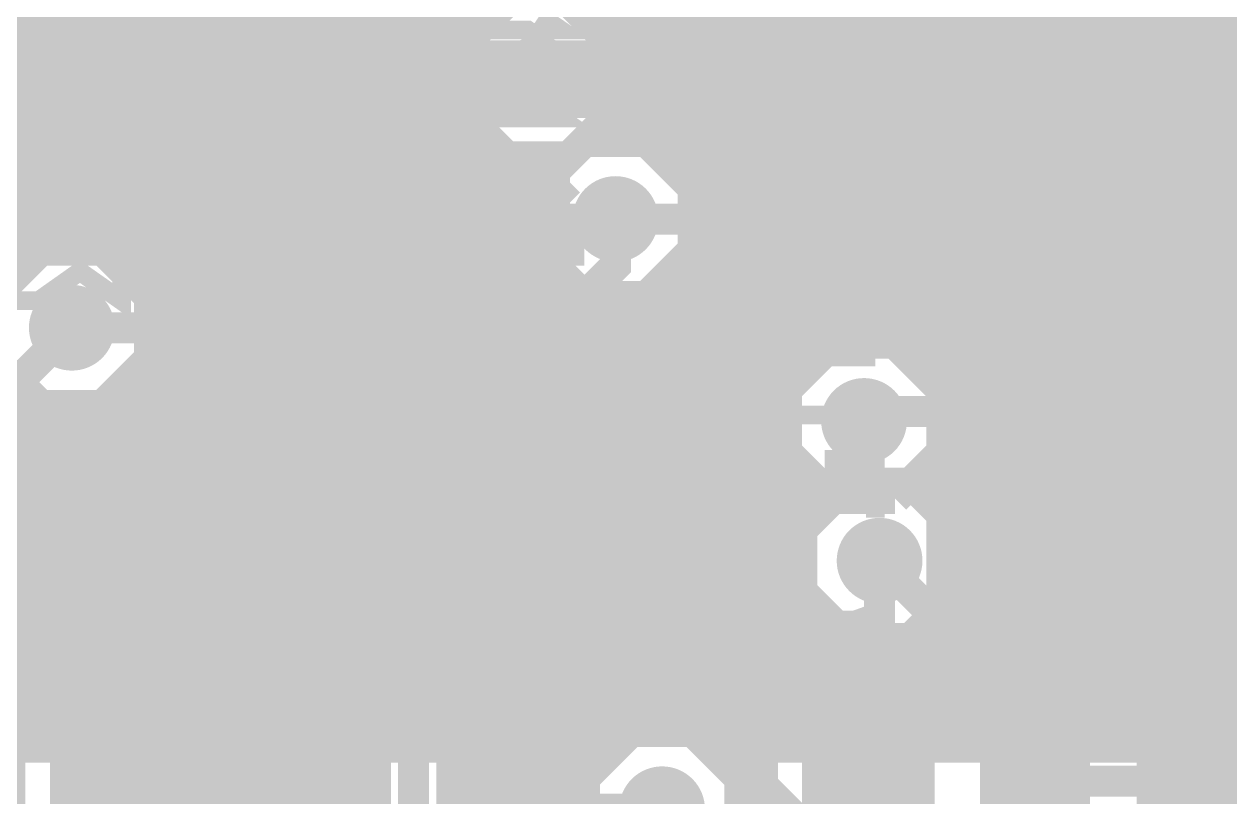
# Model space of a CAD drawing. Extents: x -5 to 208, y -5 to 206.
# Drawn here: x 91.43 to 101.29, y 166.85 to 173.17 of the extents above; entities that cross this region are included whole.
import ezdxf

# ---------------------------------------------------------------- set-up
doc = ezdxf.new("R2010")
doc.units = 0
doc.header["$MEASUREMENT"] = 0
doc.layers.get('0').update_dxf_attribs({"linetype": 'CONTINUOUS'})
for name, color, linetype in [('22-301-0_BOT', 7, 'CONTINUOUS'), ('22-301-0_DRD', 7, 'CONTINUOUS'), ('22-301-0_IN1', 1, 'CONTINUOUS'), ('22-301-0_IN2', 4, 'CONTINUOUS'), ('22-301-0_SMT', 5, 'CONTINUOUS'), ('22-301-0_SPT', 10, 'CONTINUOUS'), ('22-301-0_SST', 14, 'CONTINUOUS'), ('22-301-0_TOP', 9, 'CONTINUOUS'), ('THRUHOLE_TAP', 13, 'CONTINUOUS')]:
    doc.layers.add(name, color=color, linetype=linetype)

# ---------------------------------------------------------------- blocks, each defined once
blk = doc.blocks.new('ROUND_66')
at = {"const_width": 0.35052}
blk.add_lwpolyline([(-0.17526, 0, 1), (0.17526, 0, 1)], format="xyb", close=True, dxfattribs=at)
blk = doc.blocks.new('ROUND_68')
at = {"const_width": 0.35052}
blk.add_lwpolyline([(-0.17526, 0, 1), (0.17526, 0, 1)], format="xyb", close=True, dxfattribs=at)
blk = doc.blocks.new('ROUND_69')
at = {"const_width": 0.35052}
blk.add_lwpolyline([(-0.17526, 0, 1), (0.17526, 0, 1)], format="xyb", close=True, dxfattribs=at)
blk = doc.blocks.new('RECTANGLE_6')
blk.add_solid([(0.4826, 0.4064), (0.4826, -0.4064), (-0.4826, 0.4064), (-0.4826, -0.4064)])
blk = doc.blocks.new('RECTANGLE_47')
blk.add_solid([(0.44958, 0.65024), (0.44958, -0.65024), (-0.44958, 0.65024), (-0.44958, -0.65024)])
blk = doc.blocks.new('ROUND_73')
at = {"const_width": 0.10033}
blk.add_lwpolyline([(-0.050164, 0, 1), (0.050164, 0, 1)], format="xyb", close=True, dxfattribs=at)

msp = doc.modelspace()

# ---------------------------------------------------------------- linework, layer by layer
at = {"layer": '22-301-0_BOT'}
for points, const_width in [([(101.1936, 196.80936), (101.1936, 168.4782)], 0.254), ([(100.965, 185.24728), (100.965, 168.4782)], 0.254), ([(100.7364, 184.97296), (100.7364, 168.4782)], 0.254), ([(96.1644, 184.88152), (96.1644, 173.14164)], 0.254), ([(96.393, 184.88152), (96.393, 172.24502)], 0.254), ([(97.9932, 184.88152), (97.9932, 172.212)], 0.254), ([(98.2218, 184.88152), (98.2218, 170.60164)], 0.254), ([(98.4504, 184.88152), (98.4504, 170.58894)], 0.254), ([(98.679, 184.88152), (98.679, 170.48988)], 0.254), ([(98.9076, 184.88152), (98.9076, 170.22572)], 0.254), ([(99.1362, 184.88152), (99.1362, 168.71696)], 0.254), ([(99.3648, 184.88152), (99.3648, 168.48836)], 0.254), ([(99.5934, 184.88152), (99.5934, 168.4782)], 0.254), ([(99.822, 184.88152), (99.822, 168.4782)], 0.254), ([(100.0506, 184.88152), (100.0506, 168.4782)], 0.254), ([(100.2792, 184.85358), (100.2792, 168.4782)], 0.254), ([(100.5078, 184.86882), (100.5078, 168.4782)], 0.254), ([(97.282, 137.287), (97.282, 155.956), (97.409, 156.083), (97.409, 167.005), (96.901, 167.513), (96.901, 169.291), (97.536, 169.926), (97.536, 172.212), (97.155, 172.593), (97.155, 176.403)], 0.254), ([(97.7646, 176.10074), (97.7646, 172.62856)], 0.254), ([(96.6216, 175.98136), (96.6216, 172.15612)], 0.254), ([(96.6978, 175.90008), (96.6978, 172.593)], 0.254), ([(97.6122, 175.90008), (97.6122, 172.78096)], 0.254), ([(96.6978, 173.228), (96.08312, 173.228)], 0.254), ([(106.6038, 173.228), (97.6122, 173.228)], 0.254), ([(96.6978, 172.9994), (96.25076, 172.9994)], 0.254), ([(106.6038, 172.9994), (97.6122, 172.9994)], 0.254), ([(95.631, 172.72), (64.643, 172.72), (64.008, 172.085)], 0.635), ([(97.6122, 172.78096), (97.85858, 172.53458)], 0.254), ([(96.6978, 172.7708), (96.30918, 172.7708)], 0.254), ([(106.6038, 172.7708), (97.62236, 172.7708)], 0.254), ([(96.70034, 172.5422), (96.28632, 172.5422)], 0.254), ([(106.6038, 172.5422), (97.85096, 172.5422)], 0.254), ([(96.1644, 172.29836), (96.1644, 172.24756)], 0.254), ([(96.79178, 172.3136), (96.17456, 172.3136)], 0.254), ([(106.6038, 172.3136), (97.9805, 172.3136)], 0.254), ([(96.83496, 172.26534), (97.0788, 172.0215)], 0.254), ([(96.8502, 172.2501), (96.8502, 171.92498)], 0.254), ([(97.9932, 172.212), (97.9932, 170.53306)], 0.254), ([(95.38716, 172.085), (75.9333, 172.085)], 0.254), ([(95.42272, 172.0723), (75.96632, 172.0723)], 0.254), ([(91.3638, 172.0723), (91.3638, 171.19092)], 0.254), ([(91.5924, 172.0723), (91.5924, 171.32808)], 0.254), ([(91.821, 172.0723), (91.821, 171.36872)], 0.254), ([(92.0496, 172.0723), (92.0496, 171.32808)], 0.254), ([(92.2782, 172.0723), (92.2782, 171.19092)], 0.254), ([(92.5068, 172.0723), (92.5068, 166.51732)], 0.254), ([(92.7354, 172.0723), (92.7354, 166.40556)], 0.254), ([(92.964, 172.0723), (92.964, 166.37)], 0.254), ([(93.1926, 172.0723), (93.1926, 166.37)], 0.254), ([(93.4212, 172.0723), (93.4212, 166.37)], 0.254), ([(93.6498, 172.0723), (93.6498, 166.37)], 0.254), ([(93.8784, 172.0723), (93.8784, 166.37)], 0.254), ([(94.107, 172.0723), (94.107, 166.37)], 0.254), ([(94.3356, 172.0723), (94.3356, 169.91076)], 0.254), ([(94.5642, 172.0723), (94.5642, 170.13936)], 0.254), ([(94.7928, 172.0723), (94.7928, 170.36796)], 0.254), ([(95.0214, 172.0723), (95.0214, 170.59656)], 0.254), ([(95.25, 172.0723), (95.25, 170.82516)], 0.254), ([(95.4786, 172.05706), (95.4786, 171.05376)], 0.254), ([(95.7072, 172.04436), (95.7072, 171.96308)], 0.254), ([(97.0153, 172.085), (96.71812, 172.085)], 0.254), ([(97.0788, 172.0215), (97.0788, 170.11396)], 0.254), ([(106.6038, 172.085), (97.9932, 172.085)], 0.254), ([(95.64624, 171.8564), (76.23556, 171.8564)], 0.254), ([(97.0788, 171.8564), (96.88576, 171.8564)], 0.254), ([(106.6038, 171.8564), (97.9932, 171.8564)], 0.254), ([(95.58782, 171.6278), (76.34732, 171.6278)], 0.254), ([(97.0788, 171.6278), (96.94418, 171.6278)], 0.254), ([(106.6038, 171.6278), (97.9932, 171.6278)], 0.254), ([(96.266, 171.577), (96.266, 171.196), (94.615, 169.545), (94.615, 151.765), (94.107, 151.257), (94.107, 138.557)], 0.254), ([(95.60814, 171.3992), (76.37018, 171.3992)], 0.254), ([(97.0788, 171.3992), (96.92132, 171.3992)], 0.254), ([(106.6038, 171.3992), (97.9932, 171.3992)], 0.254), ([(95.67164, 171.2468), (94.29496, 169.87266)], 0.254), ([(96.8502, 171.22902), (96.8502, 169.88536)], 0.254), ([(91.34094, 171.1706), (76.31176, 171.1706)], 0.254), ([(95.5929, 171.1706), (92.29852, 171.1706)], 0.254), ([(97.0788, 171.1706), (96.80956, 171.1706)], 0.254), ([(106.6038, 171.1706), (97.9932, 171.1706)], 0.254), ([(95.3643, 170.942), (92.45092, 170.942)], 0.254), ([(96.6216, 170.90898), (96.6216, 169.65676)], 0.254), ([(97.0788, 170.942), (96.64446, 170.942)], 0.254), ([(106.6038, 170.942), (97.9932, 170.942)], 0.254), ([(96.58858, 170.87342), (95.0722, 169.3545)], 0.254), ([(95.1357, 170.7134), (92.49918, 170.7134)], 0.254), ([(97.0788, 170.7134), (96.42856, 170.7134)], 0.254), ([(106.6038, 170.7134), (97.9932, 170.7134)], 0.254), ([(91.313, 141.097), (91.313, 149.733), (91.821, 150.241), (91.821, 164.465), (91.313, 164.973), (91.313, 170.18), (91.821, 170.688)], 0.254), ([(96.393, 170.6753), (96.393, 167.38092)], 0.254), ([(94.9071, 170.4848), (92.4687, 170.4848)], 0.254), ([(96.1644, 170.4467), (96.1644, 167.22852)], 0.254), ([(97.0788, 170.4848), (96.19996, 170.4848)], 0.254), ([(106.5911, 170.4848), (98.68408, 170.4848)], 0.254), ([(94.6785, 170.2562), (92.34678, 170.2562)], 0.254), ([(95.9358, 170.2181), (95.9358, 166.37)], 0.254), ([(97.0788, 170.2562), (95.97136, 170.2562)], 0.254), ([(106.39806, 170.2562), (98.89236, 170.2562)], 0.254), ([(92.2782, 170.18508), (92.2782, 166.54018)], 0.254), ([(94.4499, 170.0276), (91.98102, 170.0276)], 0.254), ([(92.0496, 170.04792), (92.0496, 166.48176)], 0.254), ([(96.9899, 170.0276), (95.74276, 170.0276)], 0.254), ([(97.0788, 170.11396), (96.58096, 169.61866)], 0.254), ([(106.3498, 170.0276), (98.96856, 170.0276)], 0.254), ([(91.7702, 169.9895), (91.7702, 166.37)], 0.254), ([(91.78798, 170.00728), (91.821, 170.00648)], 0.254), ([(91.821, 170.00728), (91.821, 166.37)], 0.254), ([(95.7072, 169.9895), (95.7072, 166.37)], 0.254), ([(98.171, 156.718), (97.917, 156.972), (97.917, 167.767), (97.663, 168.021), (97.663, 169.037), (98.298, 169.672), (98.298, 169.926)], 0.254), ([(94.234, 169.799), (91.7702, 169.799)], 0.254), ([(95.4786, 169.7609), (95.4786, 166.37)], 0.254), ([(96.7613, 169.799), (95.51416, 169.799)], 0.254), ([(106.3498, 169.799), (98.96602, 169.799)], 0.254), ([(98.9076, 169.62374), (98.9076, 169.26052)], 0.254), ([(94.1578, 169.5704), (91.7702, 169.5704)], 0.254), ([(94.1578, 169.545), (94.1578, 166.37)], 0.254), ([(95.25, 169.5323), (95.25, 166.37)], 0.254), ([(96.53778, 169.5704), (95.28556, 169.5704)], 0.254), ([(106.3498, 169.5704), (98.87712, 169.5704)], 0.254), ([(94.1578, 169.3418), (91.7702, 169.3418)], 0.254), ([(95.0722, 169.3545), (95.0722, 166.37)], 0.254), ([(96.44634, 169.3418), (95.0722, 169.3418)], 0.254), ([(106.39806, 169.3418), (98.81108, 169.3418)], 0.254), ([(96.4438, 169.291), (96.4438, 167.513)], 0.254), ([(94.1578, 169.1132), (91.7702, 169.1132)], 0.254), ([(96.4438, 169.1132), (95.0722, 169.1132)], 0.254), ([(106.5911, 169.1132), (99.01936, 169.1132)], 0.254), ([(94.1578, 168.8846), (91.7702, 168.8846)], 0.254), ([(96.4438, 168.8846), (95.0722, 168.8846)], 0.254), ([(106.8197, 168.8846), (99.09556, 168.8846)], 0.254), ([(107.569, 168.275), (106.045, 168.275), (105.791, 168.021), (99.187, 168.021), (98.425, 168.783)], 0.254), ([(99.10318, 168.74998), (99.10079, 168.78277)], 0.254), ([(99.10318, 168.74998), (99.37496, 168.4782)], 0.254), ([(94.1578, 168.656), (91.7702, 168.656)], 0.254), ([(96.4438, 168.656), (95.0722, 168.656)], 0.254), ([(105.791, 168.656), (99.19716, 168.656)], 0.254), ([(105.6005, 168.4782), (99.37496, 168.4782)], 0.254), ([(94.1578, 168.4274), (91.7702, 168.4274)], 0.254), ([(96.4438, 168.4274), (95.0722, 168.4274)], 0.254), ([(94.1578, 168.1988), (91.7702, 168.1988)], 0.254), ([(96.4438, 168.1988), (95.0722, 168.1988)], 0.254), ([(94.1578, 167.9702), (91.7702, 167.9702)], 0.254), ([(96.4438, 167.9702), (95.0722, 167.9702)], 0.254), ([(94.1578, 167.7416), (91.7702, 167.7416)], 0.254), ([(96.4438, 167.7416), (95.0722, 167.7416)], 0.254), ([(94.1578, 167.513), (91.7702, 167.513)], 0.254), ([(96.4438, 167.513), (95.0722, 167.513)], 0.254), ([(94.1578, 167.2844), (91.7702, 167.2844)], 0.254), ([(96.22536, 167.2844), (95.0722, 167.2844)], 0.254), ([(94.1578, 167.0558), (91.7702, 167.0558)], 0.254), ([(96.03994, 167.0558), (95.0722, 167.0558)], 0.254), ([(94.1578, 166.8272), (91.7702, 166.8272)], 0.254), ([(95.97136, 166.8272), (95.0722, 166.8272)], 0.254), ([(96.647, 156.591), (96.647, 166.751)], 0.254)]:
    msp.add_lwpolyline(points, dxfattribs=dict(at, const_width=const_width))
at = {"layer": '22-301-0_BOT', "const_width": 0.254}
for points in [[(96.31172, 172.72, 0.4142136), (95.631, 173.40072)], [(96.11106, 172.23994, 0.1989124), (96.30991, 172.72)], [(96.6978, 172.593, 0.1989124), (96.83171, 172.26971)], [(96.6978, 172.593, 0.1989124), (96.83171, 172.26971)], [(97.9932, 172.212, 0.1989124), (97.85929, 172.53529)], [(96.266, 172.25772, 0.0574624), (96.11108, 172.23986)], [(96.94672, 171.577, 0.4142136), (96.266, 172.25772)], [(95.42272, 172.0723, 0.0779385), (95.631, 172.03964)], [(95.78594, 172.05706, 0.1989124), (95.58709, 171.577)], [(95.631, 172.03928, 0.0574615), (95.78592, 172.05714)], [(95.58528, 171.577, 0.1274583), (95.67094, 171.24641)], [(96.70034, 171.05376, 0.2230869), (96.94602, 171.577)], [(91.821, 171.36872, 0.4142136), (91.14028, 170.688)], [(92.50172, 170.688, 0.4142136), (91.821, 171.36872)], [(96.58858, 170.87342, 0.1177689), (96.69954, 171.05402)], [(96.58858, 170.87342, 0.1177689), (96.69954, 171.05402)], [(91.821, 170.00728, 0.4142136), (92.50172, 170.688)], [(98.298, 170.60672, 0.116858), (97.99255, 170.53434)], [(98.97872, 169.926, 0.4142136), (98.298, 170.60672)], [(98.72218, 169.39514, 0.2279913), (98.97751, 169.926)], [(94.29242, 169.86758, 0.1989124), (94.1588, 169.545)], [(94.29242, 169.86758, 0.1989124), (94.1588, 169.545)], [(96.57842, 169.61358, 0.1989124), (96.4448, 169.291)], [(99.10572, 168.783, 0.2872396), (98.72218, 169.39514)], [(96.4438, 167.513, 0.0603081), (96.457, 167.4039)], [(96.4438, 167.513, 0.0603081), (96.457, 167.4039)], [(96.4565, 167.40378, 0.3332934), (95.96628, 166.751)], [(95.96628, 166.751, 0.1496563), (96.08296, 166.36989)]]:
    msp.add_lwpolyline(points, format="xyb", dxfattribs=at)
at = {"layer": '22-301-0_DRD', "const_width": 0.254}
for points in [[(95.377, 173.355), (94.996, 172.974)], [(96.266, 172.974), (95.885, 173.355)], [(94.996, 172.974), (94.996, 172.466)], [(96.266, 172.466), (96.266, 172.974)], [(94.996, 172.466), (95.377, 172.085)], [(95.885, 172.085), (96.266, 172.466)], [(96.012, 172.212), (95.631, 171.831)], [(96.52, 172.212), (96.012, 172.212)], [(96.901, 171.831), (96.52, 172.212)], [(94.996, 172.085), (94.615, 171.704)], [(94.996, 172.085), (94.615, 171.704)], [(95.504, 172.085), (94.996, 172.085)], [(95.504, 172.085), (94.996, 172.085)], [(95.377, 172.085), (95.885, 172.085)], [(95.885, 171.704), (95.504, 172.085)], [(95.885, 171.704), (95.504, 172.085)], [(95.631, 171.831), (95.631, 171.323)], [(96.901, 171.323), (96.901, 171.831)], [(94.615, 171.704), (94.615, 171.196)], [(94.615, 171.704), (94.615, 171.196)], [(95.885, 171.196), (95.885, 171.704)], [(95.885, 171.196), (95.885, 171.704)], [(91.567, 171.323), (91.186, 170.942)], [(92.075, 171.323), (91.567, 171.323)], [(92.456, 170.942), (92.075, 171.323)], [(95.631, 171.323), (96.012, 170.942)], [(96.52, 170.942), (96.901, 171.323)], [(94.615, 171.196), (94.996, 170.815)], [(94.615, 171.196), (94.996, 170.815)], [(95.504, 170.815), (95.885, 171.196)], [(95.504, 170.815), (95.885, 171.196)], [(92.456, 170.434), (92.456, 170.942)], [(96.012, 170.942), (96.52, 170.942)], [(94.996, 170.815), (95.504, 170.815)], [(94.996, 170.815), (95.504, 170.815)], [(98.044, 170.561), (97.663, 170.18)], [(98.552, 170.561), (98.044, 170.561)], [(98.933, 170.18), (98.552, 170.561)], [(91.186, 170.434), (91.567, 170.053)], [(92.075, 170.053), (92.456, 170.434)], [(97.663, 170.18), (97.663, 169.672)], [(98.933, 169.672), (98.933, 170.18)], [(91.567, 170.053), (92.075, 170.053)], [(97.663, 169.672), (98.044, 169.291)], [(98.552, 169.291), (98.933, 169.672)], [(100.584, 169.4688), (100.203, 169.0878)], [(100.584, 169.4688), (100.203, 169.0878)], [(101.092, 169.4688), (100.584, 169.4688)], [(101.092, 169.4688), (100.584, 169.4688)], [(101.473, 169.0878), (101.092, 169.4688)], [(101.473, 169.0878), (101.092, 169.4688)], [(98.171, 169.418), (97.79, 169.037)], [(98.679, 169.418), (98.171, 169.418)], [(99.06, 169.037), (98.679, 169.418)], [(98.044, 169.291), (98.552, 169.291)], [(97.79, 169.037), (97.79, 168.529)], [(99.06, 168.529), (99.06, 169.037)], [(100.203, 169.0878), (100.203, 168.5798)], [(100.203, 169.0878), (100.203, 168.5798)], [(100.203, 168.5798), (100.584, 168.1988)], [(100.203, 168.5798), (100.584, 168.1988)], [(101.092, 168.1988), (101.473, 168.5798)], [(101.092, 168.1988), (101.473, 168.5798)], [(97.79, 168.529), (98.171, 168.148)], [(98.679, 168.148), (99.06, 168.529)], [(98.171, 168.148), (98.679, 168.148)], [(100.584, 168.1988), (101.092, 168.1988)], [(100.584, 168.1988), (101.092, 168.1988)], [(96.393, 167.386), (96.012, 167.005)], [(96.901, 167.386), (96.393, 167.386)], [(97.282, 167.005), (96.901, 167.386)], [(96.012, 167.005), (96.012, 166.497)], [(97.282, 166.497), (97.282, 167.005)]]:
    msp.add_lwpolyline(points, dxfattribs=at)
at = {"layer": '22-301-0_IN1', "const_width": 0.254}
for points in [[(91.4146, 203.327), (91.4146, 171.23156)], [(91.6432, 203.327), (91.6432, 171.34332)], [(91.8718, 203.327), (91.8718, 171.36618)], [(92.1004, 203.327), (92.1004, 171.30776)], [(92.329, 203.327), (92.329, 171.14012)], [(92.5576, 203.327), (92.5576, 167.259)], [(92.7862, 203.327), (92.7862, 167.259)], [(93.0148, 203.327), (93.0148, 167.259)], [(93.2434, 203.327), (93.2434, 167.259)], [(94.8436, 203.327), (94.8436, 167.259)], [(95.0722, 203.327), (95.0722, 173.10608)], [(99.187, 203.327), (99.187, 167.259)], [(99.4156, 203.327), (99.4156, 167.259)], [(96.4438, 200.13422), (96.4438, 172.23232)], [(96.2152, 200.00976), (96.2152, 173.06798)], [(99.6442, 197.97014), (99.6442, 167.259)], [(101.2444, 196.81952), (101.2444, 167.259)], [(98.9584, 194.14236), (98.9584, 170.08602)], [(98.044, 194.00012), (98.044, 170.55592)], [(98.2726, 193.90106), (98.2726, 170.60418)], [(98.5012, 193.88836), (98.5012, 170.5737)], [(98.7298, 193.95694), (98.7298, 170.45178)], [(101.0158, 185.4073), (101.0158, 167.259)], [(99.8728, 185.04154), (99.8728, 167.259)], [(100.7872, 185.01106), (100.7872, 167.259)], [(100.1014, 184.89676), (100.1014, 167.259)], [(100.33, 184.85104), (100.33, 167.259)], [(100.5586, 184.88406), (100.5586, 167.259)], [(94.615, 178.31816), (94.615, 167.259)], [(93.472, 178.10988), (93.472, 167.259)], [(94.3864, 178.0159), (94.3864, 167.259)], [(93.7006, 177.94224), (93.7006, 167.259)], [(94.1578, 177.90414), (94.1578, 167.259)], [(93.9292, 177.88382), (93.9292, 167.259)], [(97.8154, 176.24044), (97.8154, 170.40352)], [(96.6724, 175.92294), (96.6724, 172.12056)], [(97.5868, 175.87722), (97.5868, 167.259)], [(96.901, 175.77308), (96.901, 171.8183)], [(97.3582, 175.75276), (97.3582, 167.259)], [(97.1296, 175.72228), (97.1296, 167.259)], [(95.12808, 173.1772), (67.691, 173.1772)], [(119.11076, 173.1772), (96.13392, 173.1772)], [(94.99092, 172.9486), (67.691, 172.9486)], [(119.08028, 172.9486), (96.27108, 172.9486)], [(94.95028, 172.72), (67.691, 172.72)], [(111.13516, 172.72), (96.31172, 172.72)], [(94.99092, 172.4914), (67.691, 172.4914)], [(110.8329, 172.4914), (96.27108, 172.4914)], [(95.0722, 172.33138), (95.0722, 167.259)], [(96.2152, 172.37202), (96.2152, 172.25518)], [(95.12808, 172.2628), (67.691, 172.2628)], [(110.72114, 172.2628), (96.13392, 172.2628)], [(95.3008, 172.12564), (95.3008, 167.259)], [(95.76308, 172.0342), (76.03998, 172.0342)], [(95.5294, 172.0469), (95.5294, 167.259)], [(95.758, 172.05198), (95.758, 172.02912)], [(108.23702, 172.0342), (96.76892, 172.0342)], [(95.62592, 171.8056), (76.27112, 171.8056)], [(108.00588, 171.8056), (96.90608, 171.8056)], [(95.58528, 171.577), (76.36002, 171.577)], [(107.91698, 171.577), (96.94672, 171.577)], [(91.65844, 171.3484), (76.36256, 171.3484)], [(95.62592, 171.3484), (91.98102, 171.3484)], [(96.901, 171.33316), (96.901, 167.38092)], [(107.9119, 171.3484), (96.90608, 171.3484)], [(95.76308, 171.1198), (92.34678, 171.1198)], [(95.758, 171.12488), (95.758, 167.259)], [(107.99064, 171.1198), (96.76892, 171.1198)], [(96.6724, 171.0309), (96.6724, 167.42918)], [(95.9866, 170.95724), (95.9866, 167.259)], [(96.4438, 170.91914), (96.4438, 167.3987)], [(108.19638, 170.8912), (92.4687, 170.8912)], [(96.2152, 170.89882), (96.2152, 167.27678)], [(182.9689, 170.6626), (92.49918, 170.6626)], [(97.84588, 170.434), (92.45092, 170.434)], [(107.32516, 170.434), (98.75012, 170.434)], [(92.329, 170.23588), (92.329, 167.259)], [(91.34094, 170.2054), (67.691, 170.2054)], [(91.4146, 170.1419), (91.4146, 167.259)], [(97.67824, 170.2054), (92.29852, 170.2054)], [(107.0229, 170.2054), (98.91776, 170.2054)], [(91.6432, 170.03014), (91.6432, 167.259)], [(92.1004, 170.06824), (92.1004, 167.259)], [(97.61982, 169.9768), (67.691, 169.9768)], [(91.8718, 170.00982), (91.8718, 167.259)], [(106.91114, 169.9768), (98.97618, 169.9768)], [(97.64014, 169.7482), (67.691, 169.7482)], [(106.89082, 169.7482), (98.95332, 169.7482)], [(98.9584, 169.76344), (98.9584, 169.20464)], [(97.7519, 169.5196), (67.691, 169.5196)], [(97.8154, 169.44594), (97.8154, 169.08272)], [(106.94924, 169.5196), (98.84156, 169.5196)], [(97.97288, 169.291), (67.691, 169.291)], [(107.11688, 169.291), (98.87712, 169.291)], [(97.80524, 169.0624), (67.691, 169.0624)], [(120.26392, 169.0624), (99.04476, 169.0624)], [(97.74682, 168.8338), (67.691, 168.8338)], [(107.18038, 168.8338), (99.10318, 168.8338)], [(97.76714, 168.6052), (67.691, 168.6052)], [(106.97464, 168.6052), (99.08032, 168.6052)], [(97.8154, 168.48074), (97.8154, 167.259)], [(97.8789, 168.3766), (67.691, 168.3766)], [(98.9584, 168.36136), (98.9584, 167.259)], [(106.8959, 168.3766), (98.96856, 168.3766)], [(98.18116, 168.148), (67.691, 168.148)], [(98.044, 168.21912), (98.044, 167.259)], [(106.56316, 168.148), (98.6663, 168.148)], [(98.7298, 168.17594), (98.7298, 167.259)], [(98.2726, 168.12006), (98.2726, 167.259)], [(98.5012, 168.10736), (98.5012, 167.259)], [(106.2609, 167.9194), (67.691, 167.9194)], [(105.02138, 167.6908), (67.691, 167.6908)], [(104.81564, 167.4622), (67.691, 167.4622)], [(96.19488, 167.259), (79.883, 167.259)], [(104.74198, 167.259), (97.09912, 167.259)]]:
    msp.add_lwpolyline(points, dxfattribs=at)
for points in [[(95.631, 173.40072, 0.4142136), (94.95028, 172.72)], [(96.31172, 172.72, 0.4142136), (95.631, 173.40072)], [(94.95028, 172.72, 0.4142136), (95.631, 172.03928)], [(96.11106, 172.23994, 0.1989124), (96.30991, 172.72)], [(96.266, 172.25772, 0.0574624), (96.11108, 172.23986)], [(96.94672, 171.577, 0.4142136), (96.266, 172.25772)], [(95.78594, 172.05706, 0.1989124), (95.58709, 171.577)], [(95.631, 172.03928, 0.0574615), (95.78592, 172.05714)], [(95.58528, 171.577, 0.4142136), (96.266, 170.89628)], [(96.266, 170.89628, 0.4142136), (96.94672, 171.577)], [(91.821, 171.36872, 0.4142136), (91.14028, 170.688)], [(92.50172, 170.688, 0.4142136), (91.821, 171.36872)], [(91.14028, 170.688, 0.4142136), (91.821, 170.00728)], [(91.821, 170.00728, 0.4142136), (92.50172, 170.688)], [(98.298, 170.60672, 0.4142136), (97.61728, 169.926)], [(98.97872, 169.926, 0.4142136), (98.298, 170.60672)], [(97.61728, 169.926, 0.2872396), (98.00082, 169.31386)], [(98.72218, 169.39514, 0.2279913), (98.97751, 169.926)], [(99.10572, 168.783, 0.2872396), (98.72218, 169.39514)], [(98.00082, 169.31386, 0.2279913), (97.74549, 168.783)], [(97.74428, 168.783, 0.4142136), (98.425, 168.10228)], [(98.425, 168.10228, 0.4142136), (99.10572, 168.783)], [(96.647, 167.43172, 0.1838461), (96.19444, 167.2595)], [(97.09912, 167.259, 0.183846), (96.647, 167.43106)]]:
    msp.add_lwpolyline(points, format="xyb", dxfattribs=at)
at = {"layer": '22-301-0_IN2', "const_width": 0.254}
for points in [[(91.4146, 178.8668), (91.4146, 171.23156)], [(91.6432, 178.8668), (91.6432, 171.34332)], [(91.8718, 178.8668), (91.8718, 171.36618)], [(92.1004, 178.8668), (92.1004, 171.30776)], [(92.329, 178.8668), (92.329, 171.1452)], [(92.5576, 178.8668), (92.5576, 171.1452)], [(92.7862, 178.8668), (92.7862, 171.1452)], [(93.0148, 178.8668), (93.0148, 171.1452)], [(93.2434, 178.8668), (93.2434, 171.1452)], [(94.8436, 178.8668), (94.8436, 171.1452)], [(95.0722, 178.8668), (95.0722, 173.10608)], [(96.2152, 178.8668), (96.2152, 173.06798)], [(96.4438, 178.8668), (96.4438, 172.23232)], [(94.615, 178.31816), (94.615, 171.1452)], [(93.472, 178.10988), (93.472, 171.1452)], [(94.3864, 178.0159), (94.3864, 171.1452)], [(93.7006, 177.94224), (93.7006, 171.1452)], [(94.1578, 177.90414), (94.1578, 171.1452)], [(93.9292, 177.88382), (93.9292, 171.1452)], [(97.8154, 175.9458), (97.8154, 171.1452)], [(98.044, 175.9458), (98.044, 171.1452)], [(98.2726, 175.9458), (98.2726, 171.1452)], [(98.5012, 175.9458), (98.5012, 171.1452)], [(98.7298, 175.9458), (98.7298, 171.1452)], [(98.9584, 175.9458), (98.9584, 171.1452)], [(99.187, 175.9458), (99.187, 171.1452)], [(99.4156, 175.9458), (99.4156, 171.1452)], [(99.6442, 175.9458), (99.6442, 171.1452)], [(99.8728, 175.9458), (99.8728, 171.1452)], [(100.1014, 175.9458), (100.1014, 171.1452)], [(100.33, 175.9458), (100.33, 171.1452)], [(100.5586, 175.9458), (100.5586, 171.1452)], [(100.7872, 175.9458), (100.7872, 171.1452)], [(101.0158, 175.9458), (101.0158, 171.1452)], [(101.2444, 175.9458), (101.2444, 171.1452)], [(96.6724, 175.92294), (96.6724, 172.12056)], [(97.5868, 175.87722), (97.5868, 171.1452)], [(96.901, 175.77308), (96.901, 171.8183)], [(97.3582, 175.75276), (97.3582, 171.1452)], [(97.1296, 175.72228), (97.1296, 171.1452)], [(95.06712, 173.101), (67.691, 173.101)], [(119.09298, 173.101), (96.19488, 173.101)], [(94.96806, 172.8724), (67.691, 172.8724)], [(119.0879, 172.8724), (96.29394, 172.8724)], [(94.95536, 172.6438), (67.691, 172.6438)], [(110.99038, 172.6438), (96.30664, 172.6438)], [(95.02394, 172.4152), (67.691, 172.4152)], [(110.78464, 172.4152), (96.23806, 172.4152)], [(95.0722, 172.33138), (95.0722, 171.1452)], [(96.2152, 172.37202), (96.2152, 172.25518)], [(95.20936, 172.1866), (67.691, 172.1866)], [(110.7059, 172.1866), (96.56572, 172.1866)], [(95.3008, 172.12564), (95.3008, 171.1452)], [(95.5294, 172.0469), (95.5294, 171.1452)], [(95.758, 172.05198), (95.758, 172.02912)], [(95.70212, 171.958), (76.14412, 171.958)], [(108.13288, 171.958), (96.82988, 171.958)], [(95.60306, 171.7294), (76.31176, 171.7294)], [(107.96524, 171.7294), (96.92894, 171.7294)], [(95.59036, 171.5008), (76.37018, 171.5008)], [(107.90682, 171.5008), (96.94164, 171.5008)], [(107.569, 169.799), (100.457, 169.799), (98.679, 168.021), (79.121, 168.021), (75.692, 171.45)], [(96.901, 171.33316), (96.901, 171.1452)], [(91.47302, 171.2722), (76.51496, 171.2722)], [(95.65894, 171.2722), (92.16898, 171.2722)], [(107.92714, 171.2722), (96.87306, 171.2722)], [(95.74022, 171.1452), (92.32392, 171.1452)], [(107.97794, 171.1452), (96.79178, 171.1452)], [(91.821, 170.688), (121.666, 170.688), (122.047, 170.307), (188.595, 170.307)], [(97.69094, 170.2308), (92.32392, 170.2308)], [(92.329, 170.2308), (92.329, 168.4782)], [(92.5576, 170.2308), (92.5576, 168.4782)], [(92.7862, 170.2308), (92.7862, 168.4782)], [(93.0148, 170.2308), (93.0148, 168.4782)], [(93.2434, 170.2308), (93.2434, 168.4782)], [(93.472, 170.2308), (93.472, 168.4782)], [(93.7006, 170.2308), (93.7006, 168.4782)], [(93.9292, 170.2308), (93.9292, 168.4782)], [(94.1578, 170.2308), (94.1578, 168.4782)], [(94.3864, 170.2308), (94.3864, 168.4782)], [(94.615, 170.2308), (94.615, 168.4782)], [(94.8436, 170.2308), (94.8436, 168.4782)], [(95.0722, 170.2308), (95.0722, 168.4782)], [(95.3008, 170.2308), (95.3008, 168.4782)], [(95.5294, 170.2308), (95.5294, 168.4782)], [(95.758, 170.2308), (95.758, 168.4782)], [(95.9866, 170.2308), (95.9866, 168.4782)], [(96.2152, 170.2308), (96.2152, 168.4782)], [(96.4438, 170.2308), (96.4438, 168.4782)], [(96.6724, 170.2308), (96.6724, 168.4782)], [(96.901, 170.2308), (96.901, 168.4782)], [(97.1296, 170.2308), (97.1296, 168.4782)], [(97.3582, 170.2308), (97.3582, 168.4782)], [(97.5868, 170.2308), (97.5868, 168.4782)], [(91.43238, 170.1292), (77.65796, 170.1292)], [(91.4146, 170.1419), (91.4146, 168.4782)], [(97.64776, 170.1292), (92.20708, 170.1292)], [(91.6432, 170.03014), (91.6432, 168.4782)], [(92.1004, 170.06824), (92.1004, 168.4782)], [(91.8718, 170.00982), (91.8718, 168.4782)], [(97.61728, 169.9006), (77.88656, 169.9006)], [(97.66808, 169.672), (78.11516, 169.672)], [(97.81794, 169.4434), (78.34376, 169.4434)], [(97.8154, 169.44594), (97.8154, 169.08272)], [(100.64496, 169.3418), (99.00666, 167.70096)], [(107.06608, 169.3418), (100.64496, 169.3418)], [(100.7872, 169.3418), (100.7872, 167.259)], [(101.0158, 169.3418), (101.0158, 167.259)], [(101.2444, 169.3418), (101.2444, 167.259)], [(100.5586, 169.2529), (100.5586, 167.259)], [(97.89922, 169.2148), (78.57236, 169.2148)], [(107.22102, 169.2148), (100.51796, 169.2148)], [(97.77476, 168.9862), (78.80096, 168.9862)], [(120.29694, 168.9862), (100.28936, 168.9862)], [(100.33, 169.0243), (100.33, 167.259)], [(97.74428, 168.7576), (79.02956, 168.7576)], [(107.08894, 168.7576), (100.06076, 168.7576)], [(100.1014, 168.7957), (100.1014, 167.259)], [(99.8728, 168.5671), (99.8728, 167.259)], [(97.79508, 168.529), (79.25816, 168.529)], [(97.81794, 168.4782), (79.30896, 168.4782)], [(106.93908, 168.529), (99.83216, 168.529)], [(106.88828, 168.3004), (99.60356, 168.3004)], [(99.6442, 168.3385), (99.6442, 167.259)], [(106.41838, 168.0718), (99.37496, 168.0718)], [(99.4156, 168.1099), (99.4156, 167.259)], [(99.187, 167.8813), (99.187, 167.259)], [(106.21264, 167.8432), (99.14636, 167.8432)], [(98.9584, 167.65778), (98.9584, 167.259)], [(95.6691, 167.5638), (79.121, 167.5638)], [(91.4146, 167.5638), (91.4146, 167.259)], [(91.6432, 167.5638), (91.6432, 167.259)], [(91.8718, 167.5638), (91.8718, 167.259)], [(92.1004, 167.5638), (92.1004, 167.259)], [(92.329, 167.5638), (92.329, 167.259)], [(92.5576, 167.5638), (92.5576, 167.259)], [(92.7862, 167.5638), (92.7862, 167.259)], [(93.0148, 167.5638), (93.0148, 167.259)], [(93.2434, 167.5638), (93.2434, 167.259)], [(93.472, 167.5638), (93.472, 167.259)], [(93.7006, 167.5638), (93.7006, 167.259)], [(93.9292, 167.5638), (93.9292, 167.259)], [(94.1578, 167.5638), (94.1578, 167.259)], [(94.3864, 167.5638), (94.3864, 167.259)], [(94.615, 167.5638), (94.615, 167.259)], [(94.8436, 167.5638), (94.8436, 167.259)], [(95.0722, 167.5638), (95.0722, 167.259)], [(95.3008, 167.5638), (95.3008, 167.259)], [(95.6691, 167.5638), (95.3643, 167.259)], [(95.5294, 167.5638), (95.5294, 167.42156)], [(98.679, 167.5638), (97.49536, 167.5638)], [(97.49536, 167.5638), (97.80016, 167.259)], [(97.5868, 167.5638), (97.5868, 167.47236)], [(97.8154, 167.5638), (97.8154, 167.259)], [(98.044, 167.5638), (98.044, 167.259)], [(98.2726, 167.5638), (98.2726, 167.259)], [(98.5012, 167.5638), (98.5012, 167.259)], [(98.7298, 167.56634), (98.7298, 167.259)], [(104.92994, 167.6146), (98.88728, 167.6146)], [(67.945, 155.321), (67.945, 157.099), (73.152, 162.306), (87.757, 162.306), (92.075, 166.624), (95.377, 166.624), (96.266, 167.513), (96.901, 167.513), (97.917, 166.497), (104.775, 166.497), (105.41, 167.132)], [(95.4913, 167.386), (67.691, 167.386)], [(104.78008, 167.386), (97.67316, 167.386)], [(95.3643, 167.259), (90.551, 167.259)], [(104.74198, 167.259), (97.80016, 167.259)]]:
    msp.add_lwpolyline(points, dxfattribs=at)
for points in [[(95.631, 173.40072, 0.4142136), (94.95028, 172.72)], [(96.31172, 172.72, 0.4142136), (95.631, 173.40072)], [(94.95028, 172.72, 0.4142136), (95.631, 172.03928)], [(96.11106, 172.23994, 0.1989124), (96.30991, 172.72)], [(96.266, 172.25772, 0.0574624), (96.11108, 172.23986)], [(96.94672, 171.577, 0.4142136), (96.266, 172.25772)], [(95.78594, 172.05706, 0.1989124), (95.58709, 171.577)], [(95.631, 172.03928, 0.0574615), (95.78592, 172.05714)], [(95.58528, 171.577, 0.1736051), (95.73994, 171.14497)], [(96.79178, 171.1452, 0.1736053), (96.94636, 171.577)], [(91.821, 171.36872, 0.4142136), (91.14028, 170.688)], [(92.32392, 171.1452, 0.2113087), (91.821, 171.36768)], [(91.14028, 170.688, 0.4142136), (91.821, 170.00728)], [(91.821, 170.00728, 0.2113081), (92.32469, 170.2301)], [(97.69094, 170.2308, 0.1168576), (97.61872, 169.926)], [(97.61728, 169.926, 0.2872396), (98.00082, 169.31386)], [(98.00082, 169.31386, 0.2279913), (97.74549, 168.783)], [(97.74428, 168.783, 0.1168577), (97.81665, 168.47755)], [(98.679, 167.5638, 0.1989116), (99.00229, 167.69771)], [(98.679, 167.5638, 0.1989116), (99.00229, 167.69771)]]:
    msp.add_lwpolyline(points, format="xyb", dxfattribs=at)
at = {"layer": '22-301-0_SST', "const_width": 0.1524}
for points in [[(94.80042, 173.00448), (94.80042, 173.2407)], [(94.80042, 173.12386), (95.81642, 173.12386), (95.64624, 173.2407)], [(92.05722, 172.58538), (92.2274, 172.64634), (92.2274, 173.00194), (92.05722, 173.06036), (91.88704, 173.06036), (91.7194, 173.00194), (91.7194, 172.64634), (91.54922, 172.58538), (91.37904, 172.58538), (91.2114, 172.64634), (91.2114, 173.00194), (91.37904, 173.06036)], [(99.24542, 172.53966), (99.24542, 172.77588)], [(99.24542, 172.6565), (100.26142, 172.6565), (100.09124, 172.77588)], [(94.80042, 172.28566), (94.80042, 172.52188)], [(94.80042, 172.4025), (95.81642, 172.4025), (95.64624, 172.52188)], [(91.37904, 172.22216), (91.2114, 172.10278), (91.2114, 171.86656), (91.37904, 171.74718), (91.54922, 171.74718), (91.88704, 171.98594), (92.2274, 171.74718), (92.2274, 172.22216)], [(99.24542, 171.9961), (99.41306, 172.11548), (99.58324, 172.1739), (99.92106, 172.1739), (100.09124, 172.11548), (100.26142, 171.9961), (100.26142, 171.87926), (100.09124, 171.75988), (99.92106, 171.70146), (99.58324, 171.70146), (99.41306, 171.75988), (99.24542, 171.87926), (99.24542, 171.9961)], [(94.80042, 171.80306), (95.81642, 171.44746), (95.81642, 171.9199)], [(91.37904, 171.38396), (91.2114, 171.26458), (91.2114, 171.02836), (91.37904, 170.90898), (91.54922, 170.90898), (91.88704, 171.14774), (92.2274, 170.90898), (92.2274, 171.38396)], [(96.0755, 168.0845), (96.0755, 171.0055), (94.4372, 171.0055), (94.4372, 168.0845), (96.0755, 168.0845)], [(100.5205, 168.0845), (100.5205, 171.0055), (98.8822, 171.0055), (98.8822, 168.0845), (100.5205, 168.0845)], [(98.38944, 169.97426), (97.54362, 169.97426), (97.37344, 170.03522), (97.37344, 170.39082), (97.54362, 170.44924), (98.38944, 170.44924)], [(93.94444, 169.84726), (93.09862, 169.84726), (92.92844, 169.90822), (92.92844, 170.26382), (93.09862, 170.32224), (93.94444, 170.32224)], [(91.60256, 170.06316), (91.60256, 169.70756), (91.7702, 169.59072), (91.94038, 169.59072), (92.11056, 169.70756), (92.11056, 170.06316), (91.09456, 170.06316)], [(91.60256, 169.76852), (91.09456, 169.59072)], [(97.54362, 169.61104), (97.37344, 169.55262), (97.37344, 169.19702), (97.54362, 169.13606), (97.88144, 169.13606), (98.05162, 169.25544), (98.05162, 169.61104), (98.38944, 169.61104), (98.38944, 169.13606)], [(93.09862, 169.48404), (92.92844, 169.42562), (92.92844, 169.07002), (93.09862, 169.00906), (93.43644, 169.00906), (93.60662, 169.12844), (93.60662, 169.48404), (93.94444, 169.48404), (93.94444, 169.00906)], [(91.43238, 168.75252), (91.43238, 169.22496), (92.11056, 168.98874), (92.11056, 168.86936), (91.09456, 168.86936)], [(97.37344, 168.29786), (97.37344, 168.77284), (98.05162, 168.29786), (98.21926, 168.29786), (98.38944, 168.35882), (98.38944, 168.71442), (98.21926, 168.77284)], [(92.92844, 168.29024), (92.92844, 168.52646)], [(92.92844, 168.40962), (93.94444, 168.40962), (93.77426, 168.52646)], [(91.2622, 168.38676), (91.09456, 168.32834), (91.09456, 167.97274), (91.2622, 167.91432), (91.60256, 167.91432), (91.7702, 168.03116), (91.7702, 168.38676), (92.11056, 168.38676), (92.11056, 167.91432)]]:
    msp.add_lwpolyline(points, dxfattribs=at)
at = {"layer": '22-301-0_TOP'}
for points, const_width in [([(106.045, 193.294), (92.71, 179.959), (92.71, 168.91), (89.2048, 165.4048), (89.2048, 163.83)], 0.635), ([(94.8944, 179.4764), (94.8944, 173.15942)], 0.254), ([(93.98, 178.562), (93.98, 166.9796)], 0.635), ([(94.8055, 178.32832), (94.8055, 172.95114)], 0.254), ([(139.065, 175.1838), (138.9888, 175.1838), (137.795, 173.99), (119.507, 173.99), (119.126, 173.609), (104.013, 173.609), (103.124, 172.72), (95.631, 172.72)], 0.635), ([(94.98076, 173.2788), (94.8055, 173.2788)], 0.254), ([(94.83852, 173.0502), (94.8055, 173.0502)], 0.254), ([(134.62, 168.8338), (134.3152, 168.8338), (130.429, 172.72), (120.777, 172.72), (120.269, 172.212), (119.507, 172.212), (118.872, 172.847), (104.267, 172.847), (102.997, 171.577), (96.266, 171.577)], 0.254), ([(94.8055, 172.48632), (94.8055, 171.1706)], 0.254), ([(94.85122, 172.3644), (94.8055, 172.3644)], 0.254), ([(94.8944, 172.28058), (94.8944, 171.1706)], 0.254), ([(95.00362, 172.1358), (94.8055, 172.1358)], 0.254), ([(95.123, 172.02912), (95.123, 171.1706)], 0.254), ([(95.35668, 171.9072), (94.8055, 171.9072)], 0.254), ([(95.3516, 171.90974), (95.3516, 171.1706)], 0.254), ([(95.4151, 171.6786), (94.8055, 171.6786)], 0.254), ([(95.41764, 171.45), (94.8055, 171.45)], 0.254), ([(95.25, 171.45), (95.25, 170.2562)], 0.254), ([(95.25, 171.45), (95.25, 170.2562)], 0.254), ([(95.48622, 171.2214), (94.8055, 171.2214)], 0.254), ([(95.50908, 171.1706), (94.8055, 171.1706)], 0.254), ([(95.25, 171.1706), (95.25, 170.2562)], 0.254), ([(98.7044, 170.942), (96.84258, 170.942)], 0.254), ([(96.9518, 170.942), (96.9518, 167.5511)], 0.254), ([(97.1804, 170.942), (97.1804, 167.42156)], 0.254), ([(97.409, 170.942), (97.409, 167.1447)], 0.254), ([(97.6376, 170.942), (97.6376, 170.4721)], 0.254), ([(97.8662, 170.942), (97.8662, 170.66768)], 0.254), ([(98.0948, 170.942), (98.0948, 170.75912)], 0.254), ([(98.3234, 170.942), (98.3234, 170.78198)], 0.254), ([(98.552, 170.942), (98.552, 170.74388)], 0.254), ([(98.7044, 170.942), (98.7044, 170.68038)], 0.254), ([(96.7232, 170.85056), (96.7232, 167.60444)], 0.254), ([(96.2406, 170.71848), (96.2406, 169.7482)], 0.254), ([(96.2406, 170.71848), (96.266, 170.71811)], 0.254), ([(96.266, 170.71848), (96.266, 167.51808)], 0.254), ([(96.4946, 170.74896), (96.4946, 167.59428)], 0.254), ([(98.11512, 170.7642), (96.54032, 170.7642)], 0.254), ([(98.7044, 170.7642), (98.47834, 170.7642)], 0.254), ([(97.69348, 170.5356), (96.2406, 170.5356)], 0.254), ([(96.2406, 170.2562), (95.25, 170.2562)], 0.254), ([(97.52838, 170.307), (96.2406, 170.307)], 0.254), ([(98.298, 169.926), (98.298, 170.0022), (99.441, 170.0022), (99.695, 170.2562)], 0.254), ([(104.14, 170.2562), (99.695, 170.2562)], 0.254), ([(97.45472, 170.0784), (96.2406, 170.0784)], 0.254), ([(97.44456, 169.8498), (96.2406, 169.8498)], 0.254), ([(96.2406, 169.7482), (96.2406, 169.3418)], 0.254), ([(97.49536, 169.6212), (96.2406, 169.6212)], 0.254), ([(103.1494, 169.6212), (100.6856, 169.6212)], 0.254), ([(100.6856, 169.6212), (100.6856, 169.3418)], 0.254), ([(103.1494, 169.6212), (100.6856, 169.6212)], 0.254), ([(100.838, 169.6212), (100.838, 166.5605)], 0.254), ([(101.0666, 169.6212), (101.0666, 166.5605)], 0.254), ([(101.2952, 169.6212), (101.2952, 166.5605)], 0.254), ([(97.6249, 169.3926), (96.2406, 169.3926)], 0.254), ([(96.2406, 169.3418), (96.2406, 167.9194)], 0.254), ([(97.6376, 169.37736), (97.6376, 169.12336)], 0.254), ([(103.1494, 169.3926), (100.6856, 169.3926)], 0.254), ([(100.6856, 169.3418), (100.6856, 167.9194)], 0.254), ([(97.65538, 169.164), (96.2406, 169.164)], 0.254), ([(103.1494, 169.164), (100.6856, 169.164)], 0.254), ([(97.58172, 168.9354), (96.2406, 168.9354)], 0.254), ([(99.695, 168.8338), (99.695, 166.9796)], 0.635), ([(103.1494, 168.9354), (100.6856, 168.9354)], 0.254), ([(95.25, 168.8338), (95.25, 166.9796)], 0.254), ([(98.425, 168.783), (98.425, 166.9796)], 0.254), ([(99.695, 168.8338), (100.838, 168.8338)], 0.254), ([(100.838, 168.8338), (99.695, 168.8338)], 0.254), ([(100.6856, 168.8338), (99.695, 168.8338)], 0.254), ([(97.57156, 168.7068), (96.2406, 168.7068)], 0.254), ([(103.1494, 168.7068), (100.6856, 168.7068)], 0.254), ([(97.62236, 168.4782), (96.2406, 168.4782)], 0.254), ([(97.6376, 168.44264), (97.6376, 168.13784)], 0.254), ([(103.1494, 168.4782), (100.6856, 168.4782)], 0.254), ([(97.7519, 168.2496), (96.2406, 168.2496)], 0.254), ([(103.1494, 168.2496), (100.6856, 168.2496)], 0.254), ([(97.79, 168.20642), (97.79, 168.13784)], 0.254), ([(97.79, 168.13784), (97.46742, 168.13784)], 0.254), ([(97.46742, 168.13784), (97.46742, 166.99992)], 0.254), ([(97.46742, 168.021), (96.2406, 168.021)], 0.254), ([(101.91242, 168.021), (100.6856, 168.021)], 0.254), ([(96.20758, 167.9194), (96.20758, 167.4876)], 0.254), ([(96.2406, 167.9194), (96.20758, 167.9194)], 0.254), ([(100.6856, 167.9194), (100.65258, 167.9194)], 0.254), ([(100.65258, 167.9194), (100.65258, 166.5605)], 0.254), ([(97.46742, 167.7924), (96.20758, 167.7924)], 0.254), ([(101.91242, 167.7924), (100.65258, 167.7924)], 0.254), ([(96.37268, 167.5638), (96.20758, 167.5638)], 0.254), ([(97.46742, 167.5638), (96.92132, 167.5638)], 0.254), ([(101.91242, 167.5638), (100.65258, 167.5638)], 0.254), ([(97.46742, 167.3352), (97.27438, 167.3352)], 0.254), ([(101.91242, 167.3352), (100.65258, 167.3352)], 0.254), ([(93.98, 166.9796), (93.98, 165.735), (102.87, 165.735), (102.87, 166.9796)], 0.635), ([(95.25, 166.878), (95.25, 166.9796)], 0.635), ([(97.46742, 167.1066), (97.42678, 167.1066)], 0.254), ([(101.91242, 167.1066), (100.65258, 167.1066)], 0.254), ([(100.65258, 166.9796), (99.695, 166.9796)], 0.254), ([(96.647, 166.751), (95.377, 166.751), (95.25, 166.878)], 0.254), ([(101.91242, 166.878), (100.65258, 166.878)], 0.254)]:
    msp.add_lwpolyline(points, dxfattribs=dict(at, const_width=const_width))
at = {"layer": '22-301-0_TOP', "const_width": 0.254}
for points in [[(95.631, 173.57852, 0.3363332), (94.8055, 172.95114)], [(94.8055, 172.48632, 0.2816422), (95.46336, 171.87926)], [(95.46336, 171.87926, 0.0902834), (95.40833, 171.577)], [(95.40748, 171.577, 0.1238123), (95.50961, 171.17088)], [(96.266, 170.71848, 0.1864198), (96.84312, 170.9414)], [(98.298, 170.78452, 0.4142136), (97.43948, 169.926)], [(98.7044, 170.68038, 0.1241678), (98.298, 170.78288)], [(97.43948, 169.926, 0.2147427), (97.72889, 169.28321)], [(97.72904, 169.28338, 0.1571113), (97.56783, 168.783)], [(97.56648, 168.783, 0.1864202), (97.7894, 168.20587)], [(96.647, 167.60952, 0.135287), (96.20716, 167.48829)], [(97.46742, 166.99992, 0.3303409), (96.647, 167.60952)]]:
    msp.add_lwpolyline(points, format="xyb", dxfattribs=at)

# ---------------------------------------------------------------- block references
at = {"layer": '22-301-0_BOT'}
for p in [(95.631, 172.72), (96.266, 171.577), (95.25, 171.45), (91.821, 170.688), (98.298, 169.926), (100.838, 168.8338), (98.425, 168.783), (96.647, 166.751)]:
    msp.add_blockref('ROUND_66', p, dxfattribs=at)
at = {"layer": '22-301-0_IN1'}
for name, p in [('ROUND_66', (95.631, 172.72)), ('ROUND_68', (96.266, 171.577)), ('ROUND_68', (95.25, 171.45)), ('ROUND_69', (91.821, 170.688)), ('ROUND_66', (98.298, 169.926)), ('ROUND_66', (100.838, 168.8338)), ('ROUND_69', (98.425, 168.783)), ('ROUND_68', (96.647, 166.751))]:
    msp.add_blockref(name, p, dxfattribs=at)
at = {"layer": '22-301-0_IN2'}
for name, p in [('ROUND_68', (95.631, 172.72)), ('ROUND_66', (96.266, 171.577)), ('ROUND_68', (95.25, 171.45)), ('ROUND_66', (91.821, 170.688)), ('ROUND_66', (98.298, 169.926)), ('ROUND_68', (100.838, 168.8338)), ('ROUND_66', (98.425, 168.783)), ('ROUND_66', (96.647, 166.751))]:
    msp.add_blockref(name, p, dxfattribs=at)
at = {"layer": '22-301-0_SMT'}
for name, p in [('RECTANGLE_6', (95.25, 170.2562)), ('RECTANGLE_6', (99.695, 170.2562)), ('RECTANGLE_6', (95.25, 168.8338)), ('RECTANGLE_6', (99.695, 168.8338)), ('RECTANGLE_47', (93.98, 166.9796)), ('RECTANGLE_47', (95.25, 166.9796)), ('RECTANGLE_47', (98.425, 166.9796)), ('RECTANGLE_47', (99.695, 166.9796))]:
    msp.add_blockref(name, p, dxfattribs=at)
at = {"layer": '22-301-0_SPT'}
for name, p in [('RECTANGLE_6', (95.25, 170.2562)), ('RECTANGLE_6', (99.695, 170.2562)), ('RECTANGLE_6', (95.25, 168.8338)), ('RECTANGLE_6', (99.695, 168.8338)), ('RECTANGLE_47', (93.98, 166.9796)), ('RECTANGLE_47', (95.25, 166.9796)), ('RECTANGLE_47', (98.425, 166.9796)), ('RECTANGLE_47', (99.695, 166.9796))]:
    msp.add_blockref(name, p, dxfattribs=at)
at = {"layer": '22-301-0_TOP'}
for name, p in [('ROUND_66', (95.631, 172.72)), ('ROUND_66', (96.266, 171.577)), ('ROUND_66', (95.25, 171.45)), ('ROUND_66', (91.821, 170.688)), ('RECTANGLE_6', (95.25, 170.2562)), ('RECTANGLE_6', (99.695, 170.2562)), ('ROUND_66', (98.298, 169.926)), ('RECTANGLE_6', (95.25, 168.8338)), ('RECTANGLE_6', (99.695, 168.8338)), ('ROUND_66', (100.838, 168.8338)), ('ROUND_66', (98.425, 168.783)), ('RECTANGLE_47', (93.98, 166.9796)), ('RECTANGLE_47', (95.25, 166.9796)), ('RECTANGLE_47', (98.425, 166.9796)), ('RECTANGLE_47', (99.695, 166.9796)), ('ROUND_66', (96.647, 166.751))]:
    msp.add_blockref(name, p, dxfattribs=at)
at = {"layer": 'THRUHOLE_TAP'}
for p in [(95.631, 172.72), (96.266, 171.577), (95.25, 171.45), (91.821, 170.688), (98.298, 169.926), (98.425, 168.783), (100.838, 168.8338)]:
    msp.add_blockref('ROUND_73', p, dxfattribs=at)

doc.saveas('drawing.dxf')
